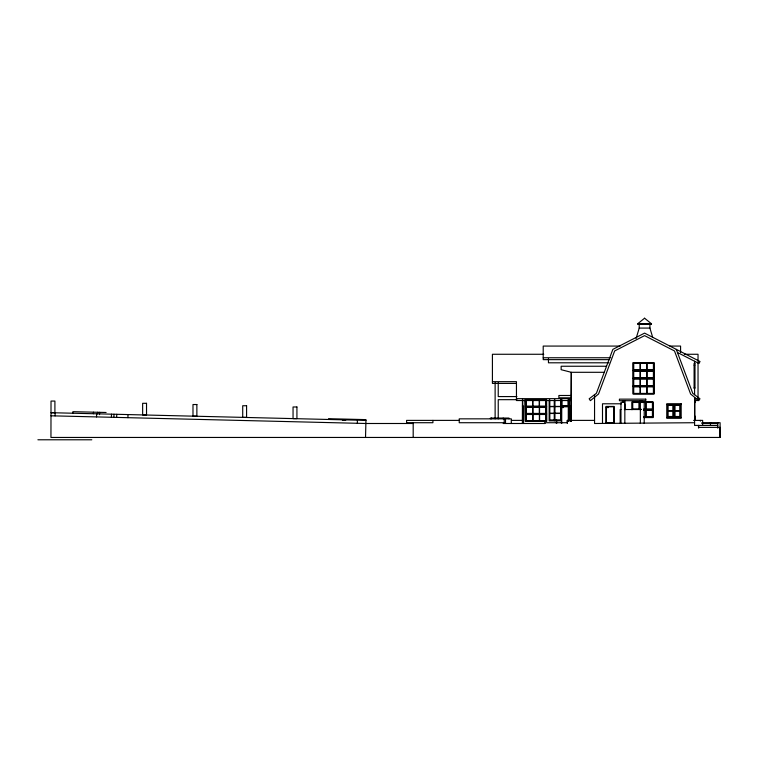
<?xml version="1.0" encoding="UTF-8"?>
<svg xmlns="http://www.w3.org/2000/svg" width="758" height="758" viewBox="0 0 758 758"><rect width="100%" height="100%" fill="white"/><g stroke="black" fill="none" stroke-linecap="round" stroke-linejoin="round"><path stroke-width="1.14" d="M701.87 422.718L720.1 422.718L720.1 437.451L50.947 437.451L51.023 401.058L54.908 401.058L54.908 412.693L51.023 412.693L365.943 420.387M55.078 415.896L55.154 412.797M72.853 413.224L72.891 411.679L106.101 412.485M93.442 413.735L93.48 412.181M96.541 416.909L96.617 413.811M97.545 413.83L97.583 412.276M99.525 414.654L99.582 412.333M111.426 417.27L111.502 414.171M113.908 417.336L113.984 414.238M116.675 417.402L116.751 414.304M127.922 417.677L127.998 414.579M357.34 423.286L357.416 420.178M636.095 338.551L639.221 328.081L639.221 324.206M561.432 420.785L549.19 420.898L549.19 400.196M568.595 420.851L570.651 420.832M637.63 324.206L651.52 324.206M639.221 328.081L649.919 328.081L652.733 337.509M620.186 346.074L543.211 346.074L543.211 359.643L609.527 359.643M669.92 346.074L680.58 346.074L680.58 352.593M543.78 354.27L492.416 354.27L492.416 383.415L516.454 383.415M684.303 354.27L698.033 354.27L698.033 400.537L694.489 400.537M543.211 357.757L610.711 357.757M608.835 362.798L548.451 362.798L548.451 358.534M694.101 365.166L694.83 365.166M606.533 366.247L561.147 366.247L561.147 369.696L571.286 372.301L604.268 372.301M632.902 370.491L654.173 370.491L654.173 394.018L632.968 394.018L632.902 362.656L654.116 362.656L654.173 370.491M571.286 372.585L570.907 421.467M632.902 378.337L654.173 378.337M492.416 381.672L516.454 381.672L516.454 400.537L570.689 400.537M632.902 386.173L654.173 386.173M694.101 387.878L694.83 387.878M571.286 395.486L558.883 395.486L558.883 397.817L571.286 397.817M516.918 396.576L498.233 396.576L498.233 382.61M516.454 398.651L570.897 398.651M694.499 398.651L696.848 398.651M516.918 399.674L498.233 399.674L498.233 418.871M694.584 399.959L695.37 399.959L695.37 400.868L694.783 400.868L694.783 418.473L695.37 418.473L695.37 419.411L694.584 419.411M694.584 401.569L695.37 401.569L695.37 402.507L694.783 402.507M624.838 402.252L620.963 402.252L620.963 423.495M621.437 403.787L602.496 403.787L602.496 423.495M666.756 404.526L681.177 404.526M522.366 406.032L523.541 406.032L523.541 423.087L522.366 423.087M571.172 406.402L569.125 406.402L569.125 399.788M571.172 406.62L569.125 406.62L569.125 413.233L571.172 413.233M525.455 406.771L546.67 406.771M561.725 407.558L563.459 407.558L563.459 406.771M606.324 407.577L608.286 407.577L608.286 406.781M643.646 409.14L645.788 409.14L645.788 402.46L639.364 402.46L639.364 409.14M641.448 409.348L632.437 409.348L632.437 402.252L652.714 402.252L652.714 409.348L643.703 409.348M620.963 409.528L620.186 409.528L620.186 423.495M624.384 409.528L641.126 409.528M643.694 409.718L653.178 409.718L653.121 401.882L631.916 401.882L631.973 409.718M643.703 410.087L652.714 410.087L652.714 417.194L643.703 417.194M643.646 410.296L645.788 410.296L645.788 416.985L643.646 416.985M571.172 413.451L569.125 413.451L569.125 420.065L571.172 420.065M554.828 413.489L549.721 413.489L549.721 420.112L560.911 420.065L560.911 413.451L554.78 413.451L554.78 420.065M525.521 413.963L546.726 413.963M694.783 416.294L695.37 416.294L695.37 417.203L694.584 417.203M643.76 417.563L653.178 417.563L653.121 409.718M666.756 417.487L681.177 417.487M459.225 420.387L406.591 420.387L406.591 423.495M511.442 420.387L523.162 420.387M567.287 423.495L567.287 420.387L594.556 420.387M693.598 420.387L702.647 420.387L702.647 425.428M406.591 422.718L432.913 422.718L432.913 420.387M504.212 422.718L459.225 422.718L459.225 418.842L511.28 418.842L511.28 423.495M606.324 422.699L613.781 422.699M694.584 422.718L594.556 423.495L594.556 394.7M413.186 423.495L365.868 423.495L50.947 415.801M503.179 423.495L545.144 423.495M701.87 423.495L717.769 423.495M717.769 425.428L694.584 425.428L694.584 397.514M720.1 427.37L698.45 427.37L698.45 425.428M37.9 439.782L91.803 439.782M328.536 418.7L365.962 419.619L365.527 437.442M342.408 420.235L345.676 420.32M677.444 352.47L698.99 363.499L700.013 361.509L644.575 333.122L612.862 349.362L596.394 393.307L589.174 398.784L590.397 400.669L598.526 394.018L614.662 350.945L644.575 335.633L674.487 350.945L690.614 394.018L698.753 400.669L699.966 398.784L692.746 393.307L676.288 349.362M546.613 399.589L546.783 421.145L525.171 421.192L524.991 399.627M546.205 399.627L546.385 421.192M525.398 399.589L525.578 421.145M568.566 399.987L568.595 406.421L561.432 406.421L561.413 399.987M719.929 427.37L719.929 437.451M717.769 422.718L717.769 428.147M710.938 422.718L710.985 423.495M710.464 423.495L710.464 425.428M709.905 422.718L709.905 423.495M700.326 420.387L700.326 421.164M698.639 425.428L698.639 428.147M694.584 361.244L694.584 394.7M649.919 324.206L649.919 328.081M644.224 402.252L644.224 423.495M642.291 400.698L642.291 402.252M640.349 400.698L640.349 423.495M624.99 403.787L624.99 409.585M624.838 400.698L624.838 423.495M622.896 400.698L622.896 402.252M614.132 423.495L614.132 406.43L605.983 406.43L605.983 423.495M613.781 423.495L613.781 406.781L606.324 406.781L606.324 423.495M571.286 372.301L571.286 421.467M571.03 408.477L571.03 421.23M568.936 399.485L568.936 420.368M568.595 400.148L568.595 421.173M568.367 400.395L568.367 406.061L561.669 406.061L561.669 400.395M568.292 421.514L568.292 406.771L561.725 406.771L561.725 423.447M568.206 399.457L568.206 405.862L561.82 405.862L561.82 399.457M567.344 420.387L567.344 422.718L544.528 422.718L544.528 423.495M561.432 400.091L561.432 423.447M561.1 399.485L561.1 420.368L549.531 420.415L549.531 399.532M560.911 399.788L560.911 406.402L549.721 406.449L549.721 399.826M556.675 420.159L556.675 423.495M556.372 420.084L556.372 423.495M554.78 399.788L554.78 406.402M554.78 406.62L554.78 413.233M554.591 399.485L554.591 420.368M554.25 400.148L554.25 420.851M525.521 399.968L525.521 406.478M525.578 407.15L525.578 413.669M525.635 414.342L525.635 420.851M522.755 399.419L522.755 423.495M522.442 399.419L522.366 423.495M508.959 418.842L508.959 418.065L490.388 418.065L490.388 418.842M505.51 418.842L505.51 423.495M504.212 418.842L504.212 423.495M503.179 418.065L503.179 418.842M495.126 382.61L495.126 418.871M491.506 418.065L491.506 418.842M413.186 422.718L413.186 437.451M644.575 318.218L637.63 323.818L651.52 323.818L644.575 318.218M653.709 363.016L633.432 363.016L633.432 370.122L653.709 370.122L653.709 363.016M640.15 363.224L633.726 363.224L633.726 369.913L640.15 369.913L640.15 363.224M646.782 363.224L640.358 363.224L640.358 369.913L646.782 369.913L646.782 363.224M653.415 363.224L646.991 363.224L646.991 369.913L653.415 369.913L653.415 363.224M694.83 363.272L694.101 363.272L694.101 388.342L694.83 388.342L694.83 363.272M653.709 370.861L633.432 370.861L633.432 377.958L653.709 377.958L653.709 370.861M640.15 371.069L633.726 371.069L633.726 377.749L640.15 377.749L640.15 371.069M646.782 371.069L640.358 371.069L640.358 377.749L646.782 377.749L646.782 371.069M653.415 371.069L646.991 371.069L646.991 377.749L653.415 377.749L653.415 371.069M653.709 378.697L633.432 378.697L633.432 385.803L653.709 385.803L653.709 378.697M640.15 378.905L633.726 378.905L633.726 385.595L640.15 385.595L640.15 378.905M646.782 378.905L640.358 378.905L640.358 385.595L646.782 385.595L646.782 378.905M653.415 378.905L646.991 378.905L646.991 385.595L653.415 385.595L653.415 378.905M653.709 386.542L633.432 386.542L633.432 393.639L653.709 393.639L653.709 386.542M640.15 386.751L633.726 386.751L633.726 393.43L640.15 393.43L640.15 386.751M646.782 386.751L640.358 386.751L640.358 393.43L646.782 393.43L646.782 386.751M653.415 386.751L646.991 386.751L646.991 393.43L653.415 393.43L653.415 386.751M645.778 399.144L619.409 399.144L619.409 400.698L645.778 400.698L645.778 399.144M546.205 399.921L525.929 399.921L525.929 406.43L546.205 406.43L546.205 399.921M532.647 400.11L526.223 400.11L526.223 406.241L532.647 406.241L532.647 400.11M539.279 400.11L532.855 400.11L532.855 406.241L539.279 406.241L539.279 400.11M545.912 400.11L539.478 400.11L539.478 406.241L545.912 406.241L545.912 400.11M639.155 402.46L632.731 402.46L632.731 409.14L639.155 409.14L639.155 402.46M652.42 402.46L645.996 402.46L645.996 409.14L652.42 409.14L652.42 402.46M146.531 403.303L142.646 403.303L142.646 414.929L146.531 414.929L146.531 403.303M681.177 403.768L666.756 403.768L666.756 418.245L681.177 418.245L681.177 403.768M196.872 404.526L192.987 404.526L192.987 416.161L196.872 416.161L196.872 404.526M673.407 404.99L667.571 404.99L667.571 416.891L673.407 416.891L673.407 404.99M680.362 404.99L674.525 404.99L674.525 416.891L680.362 416.891L680.362 404.99M673.009 405.369L667.969 405.369L667.969 410.694L673.009 410.694L673.009 405.369M679.964 405.369L674.923 405.369L674.923 410.694L679.964 410.694L679.964 405.369M246.587 405.748L242.712 405.748L242.712 417.383L246.587 417.383L246.587 405.748M560.911 406.62L549.721 406.658L549.721 413.281L560.911 413.233L560.911 406.62M296.928 406.98L293.052 406.98L293.052 418.606L296.928 418.606L296.928 406.98M546.262 407.112L525.986 407.112L525.986 413.622L546.262 413.622L546.262 407.112M532.703 407.302L526.279 407.302L526.279 413.432L532.703 413.432L532.703 407.302M539.336 407.302L532.912 407.302L532.912 413.432L539.336 413.432L539.336 407.302M545.968 407.302L539.544 407.302L539.544 413.432L545.968 413.432L545.968 407.302M652.42 410.296L645.996 410.296L645.996 416.985L652.42 416.985L652.42 410.296M673.009 411.082L667.969 411.082L667.969 416.502L673.009 416.502L673.009 411.082M679.964 411.082L674.923 411.082L674.923 416.502L679.964 416.502L679.964 411.082M546.319 414.294L526.043 414.294L526.043 420.804L546.319 420.804L546.319 414.294M532.76 414.484L526.336 414.484L526.336 420.614L532.76 420.614L532.76 414.484M539.393 414.484L532.969 414.484L532.969 420.614L539.393 420.614L539.393 414.484M546.025 414.484L539.601 414.484L539.601 420.614L546.025 420.614L546.025 414.484"/></g></svg>
